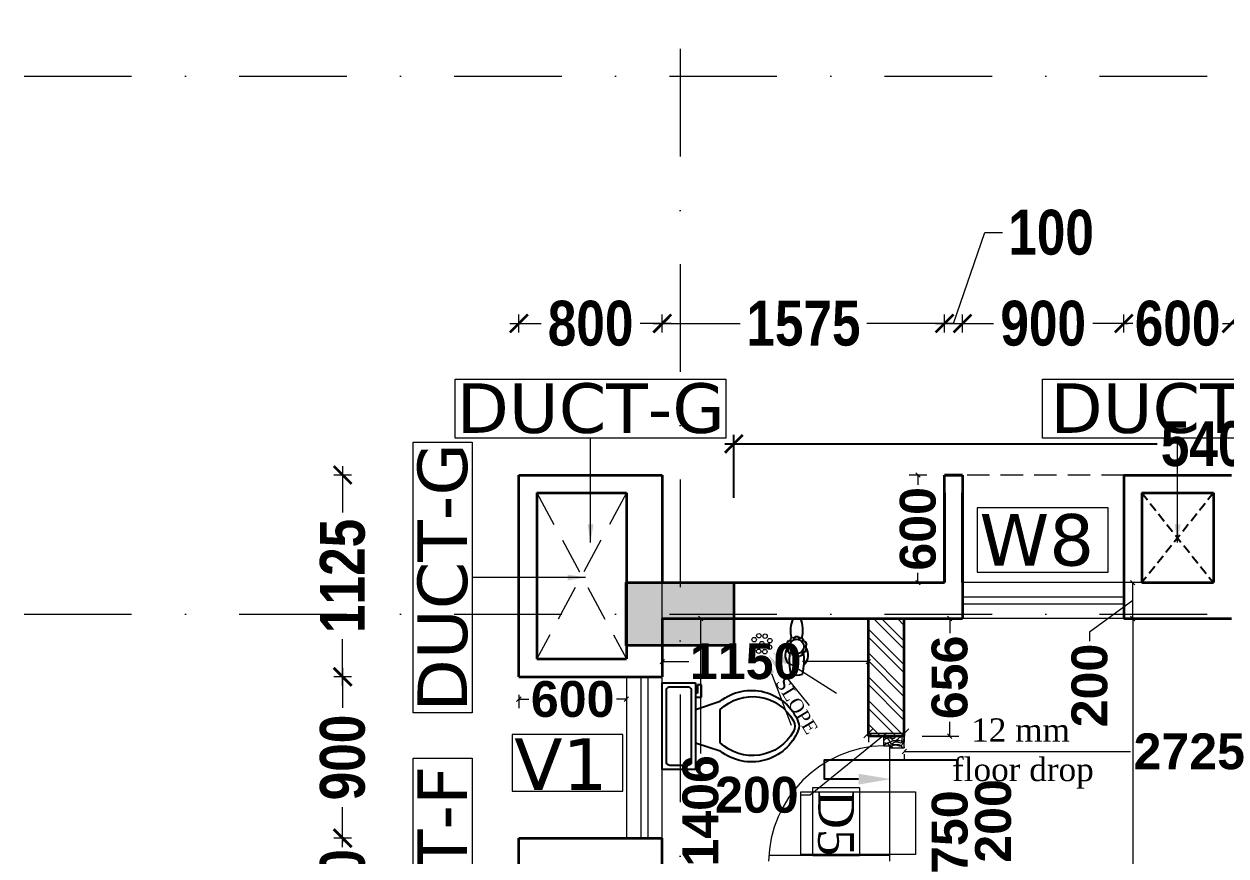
# Model space of a CAD drawing. Header units: millimetres. Extents: x -3092162 to 4513894, y -12317808 to 1849994.
# Drawn here: x -460174 to -453469, y -5824330 to -5819691 of the extents above; entities that cross this region are included whole.
import ezdxf

# ---------------------------------------------------------------- set-up
doc = ezdxf.new("R2010")
doc.units = ezdxf.units.MM
doc.header["$LTSCALE"] = 2
doc.header["$MEASUREMENT"] = 0
doc.header["$PDMODE"] = 34
doc.header["$PDSIZE"] = 500
for name, pattern in [('DASHDOT', [1, 0.5, -0.25, 0, -0.25]), ('DASHED2', [0.375, 0.25, -0.125]), ('HIDDEN', [0.375, 0.25, -0.125])]:
    doc.linetypes.add(name, pattern=pattern)
for name, color, linetype, lineweight in [('AREA AA', 162, 'Continuous', 20), ('ARROW', 7, 'Continuous', 25), ('coloumn', 10, 'Continuous', 35), ('D DIM', 250, 'Continuous', 9), ('D5', 10, 'Continuous', 5), ('DOOR', 27, 'Continuous', 5), ('FIXTURE', 252, 'Continuous', 0), ('glass', 5, 'Continuous', 15), ('GRID', 251, 'DASHDOT', 5), ('hatch toilet', 42, 'Continuous', 9), ('PROJ', 251, 'HIDDEN', 5), ('SILL', 74, 'Continuous', 9), ('tap', 97, 'Continuous', 25), ('taxe', 7, 'Continuous', 9), ('toi.dim.', 214, 'Continuous', 9), ('VENTI', 162, 'Continuous', 5), ('WAll', 250, 'Continuous', 35)]:
    doc.layers.add(name, color=color, linetype=linetype, lineweight=lineweight)
doc.layers.add('DOT', color=7, linetype='DASHED2', lineweight=0, true_color=0x89067c)
doc.layers.add('duct text', color=7, linetype='Continuous', lineweight=5, true_color=0x30182a)
doc.styles.add('door', font='arial.ttf', dxfattribs={"height": 70})
doc.styles.add('INNER DIM', font='ARIALNB.TTF', dxfattribs={"height": 250})
doc.styles.add('int dim', font='arialbd.ttf', dxfattribs={"height": 200})
doc.styles.get("Standard").update_dxf_attribs({"font": 'times.ttf', "height": 500})
doc.styles.add('style2', font='verdana.ttf')
doc.dimstyles.new('DOOR', dxfattribs={"dimtxt": 100, "dimasz": 100, "dimexe": 25, "dimexo": 50, "dimgap": 25, "dimtad": 0, "dimtih": 1, "dimtoh": 1, "dimdec": 0, "dimzin": 3, "dimdsep": 46, "dimtxsty": 'door', "dimblk": 'OBLIQUE', "dimcen": 200, "dimclrd": 256, "dimclre": 256, "dimclrt": 256, "dimadec": 0, "dimazin": 0, "dimtfac": 1, "dimtdec": 0, "dimtofl": 0, "dimtmove": 2, "dimatfit": 3, "dimfxl": 300, "dimfxlon": 1, "dimfrac": 1, "dimtolj": 1, "dimtzin": 0, "dimlwd": -1, "dimlwe": -1, "dimarcsym": 0})
doc.dimstyles.new('external final', dxfattribs={"dimscale": 0, "dimtxt": 250, "dimasz": 100, "dimexe": 50, "dimexo": 50, "dimgap": 50, "dimtad": 0, "dimdec": 0, "dimzin": 0, "dimdsep": 46, "dimtxsty": 'INNER DIM', "dimblk": 'ARCHTICK', "dimcen": 100, "dimdle": 50, "dimclrd": 256, "dimclre": 256, "dimclrt": 256, "dimadec": 0, "dimazin": 0, "dimtfac": 1, "dimtdec": 0, "dimtix": 1, "dimtmove": 1, "dimatfit": 3, "dimfxl": 50, "dimfxlon": 1, "dimtolj": 1, "dimtzin": 0, "dimlwd": -1, "dimlwe": -1, "dimarcsym": 1})

# ---------------------------------------------------------------- blocks, each defined once
blk = doc.blocks.new('_Oblique')
at = {"color": 0, "linetype": 'ByBlock', "lineweight": -2}
blk.add_line((-0.5, -0.5), (0.5, 0.5), dxfattribs=at)
blk = doc.blocks.new('_ArchTick')
at = {"color": 0, "linetype": 'ByBlock', "const_width": 0.15}
blk.add_lwpolyline([(-0.5, -0.5), (0.5, 0.5)], dxfattribs=at)
blk = doc.blocks.new('*D363')
at = {"ltscale": 100, "transparency": 16777216}
for p, q in [((-456214.3, -5822332.5), (-456214.3, -5821982.5)), ((-450813.6, -5822332.5), (-450813.6, -5821982.5)), ((-456264.3, -5822032.5), (-453852.8, -5822032.5)), ((-450763.6, -5822032.5), (-453175.1, -5822032.5))]:
    blk.add_line(p, q, dxfattribs=at)
at = {"layer": 'Defpoints', "color": 0, "lineweight": 50, "ltscale": 100, "transparency": 16777216}
for p in [(-450813.6, -5822032.5), (-456214.3, -5822806.2), (-450813.6, -5822806.2)]:
    blk.add_point(p, dxfattribs=at)
at = {"ltscale": 100, "transparency": 16777216, "xscale": 100, "yscale": 100, "zscale": 100, "rotation": 180}
blk.add_blockref('_ArchTick', (-456214.3, -5822032.5), dxfattribs=at)
at = {"ltscale": 100, "transparency": 16777216, "xscale": 100, "yscale": 100, "zscale": 100}
blk.add_blockref('_ArchTick', (-450813.6, -5822032.5), dxfattribs=at)
at = {"lineweight": 50, "ltscale": 100, "transparency": 16777216, "insert": (-453513.9, -5822032.5), "char_height": 250, "attachment_point": 5, "style": 'INNER DIM'}
blk.add_mtext('\\A1;5401', dxfattribs=at)

msp = doc.modelspace()

# ---------------------------------------------------------------- hatches: boundary and pattern name
at = {"layer": 'coloumn', "ltscale": 100}
msp.add_hatch(color=256, dxfattribs=at).paths.add_polyline_path([(-456214.3, -5822806.2), (-456214.3, -5823156.2), (-456814.3, -5823156.2), (-456814.3, -5822806.2)])

# ---------------------------------------------------------------- linework, layer by layer
for p, q in [((-456613.6, -5823848.5), (-456613.6, -5823363.9)), ((-456613.6, -5823363.9), (-456428.9, -5823363.9)), ((-456590.5, -5823802.4), (-456590.5, -5823410)), ((-456567.4, -5823387), (-456475.1, -5823387)), ((-456452, -5823410), (-456452, -5823802.4)), ((-456428.9, -5823363.9), (-456428.9, -5823848.5)), ((-456417.4, -5823375.4), (-456417.4, -5823421.6)), ((-456394.3, -5823375.4), (-456417.4, -5823375.4)), ((-456394.3, -5823444.7), (-456394.3, -5823375.4)), ((-456417.4, -5823421.6), (-456428.9, -5823421.6)), ((-456428.9, -5823444.7), (-456394.3, -5823444.7)), ((-456428.9, -5823513.9), (-456290.5, -5823467.7)), ((-456290.5, -5823698.5), (-456290.5, -5823513.9)), ((-456428.9, -5823698.5), (-456290.5, -5823744.7)), ((-456428.9, -5823848.5), (-456613.6, -5823848.5)), ((-456475.1, -5823825.4), (-456567.4, -5823825.4))]:
    msp.add_line(p, q)
at = {"extrusion": (0, 0, -1)}
for centre, major_axis, start_param, end_param in [((-456570.3, -5823407.2), (-14.4, 14.4), 5.35589, 7.21048), ((-456472.2, -5823407.2), (-14.4, 14.4), 0.643501, 2.498092), ((-456115.5, -5823687.4), (102.7, 261.4), -1.046958, 0.816904), ((-456110.1, -5823703.1), (56.4, 255.3), -0.978973, 0.847169), ((-455935.2, -5823606.2), (43.5, 43.5), 0.279217, 1.291575), ((-455911.8, -5823606.2), (-43.5, 43.5), 1.97677, 2.735616), ((-456115.5, -5823525), (280.8, 1.6), 0.384972, 2.248834), ((-456110.1, -5823509.3), (-184.9, 184.9), 2.862371, 4.688514), ((-456570.3, -5823805.2), (-14.4, 14.4), 3.785094, 5.639684), ((-456472.2, -5823805.2), (14.4, 14.4), 0.643501, 2.498092)]:
    msp.add_ellipse(centre, major_axis=major_axis, ratio=1, start_param=start_param, end_param=end_param, dxfattribs=at)
at = {"layer": 'AREA AA', "ltscale": 100}
for points in [[(-455917.7, -5823247.4), (-455641.5, -5823422.9)], [(-456004.4, -5823313), (-455895.1, -5823601.8)], [(-455958.3, -5823288.6), (-455795, -5823490.9)]]:
    msp.add_lwpolyline(points, dxfattribs=at)
for points in [[(-455926.7, -5823261.5), (-456002.1, -5823193.8), (-455908.8, -5823233.4)], [(-456020, -5823318.9), (-456039.8, -5823219.5), (-455988.8, -5823307.1)], [(-455971.3, -5823299), (-456021.1, -5823210.8), (-455945.3, -5823278.1)]]:
    msp.add_solid(points, dxfattribs=at)
at = {"layer": 'ARROW', "ltscale": 100}
msp.add_lwpolyline([(-455518.2, -5823901.9), (-455708.9, -5823901.9), (-455708.9, -5823793.3), (-454971.2, -5823793.3)], dxfattribs=at)
msp.add_solid([(-455518.2, -5823871.9), (-455338.2, -5823901.9), (-455518.2, -5823931.9)], dxfattribs=at)
at = {"layer": 'coloumn', "ltscale": 100}
msp.add_lwpolyline([(-456214.3, -5822806.2), (-456214.3, -5823156.2), (-456814.3, -5823156.2), (-456814.3, -5822806.2)], close=True, dxfattribs=at)
at = {"layer": 'D DIM', "ltscale": 100}
for p, q in [((-454988.5, -5821360.9), (-454815, -5820853.6)), ((-454815, -5820853.6), (-454715, -5820853.6)), ((-457413.5, -5821410.9), (-457413.5, -5821310.9)), ((-456613.5, -5821410.9), (-456613.5, -5821310.9)), ((-456613.5, -5821410.9), (-456613.5, -5821310.9)), ((-455038.5, -5821410.9), (-455038.5, -5821310.9)), ((-455038.5, -5821410.9), (-455038.5, -5821310.9)), ((-454938.5, -5821410.9), (-454938.5, -5821310.9)), ((-454938.5, -5821410.9), (-454938.5, -5821310.9)), ((-454038.5, -5821410.9), (-454038.5, -5821310.9)), ((-454038.5, -5821410.9), (-454038.5, -5821310.9)), ((-457463.5, -5821360.9), (-457289.6, -5821360.9)), ((-456563.5, -5821360.9), (-456737.5, -5821360.9)), ((-456663.5, -5821360.9), (-456178.9, -5821360.9)), ((-454988.5, -5821360.9), (-455473.2, -5821360.9)), ((-455088.5, -5821360.9), (-454888.5, -5821360.9)), ((-454988.5, -5821360.9), (-454765.9, -5821360.9)), ((-453988.5, -5821360.9), (-454211.1, -5821360.9)), ((-454038.5, -5821360.9), (-454014.4, -5821360.9)), ((-453488.5, -5821360.9), (-453265.9, -5821360.9)), ((-458396.7, -5822156.2), (-458396.7, -5822415.8)), ((-458346.7, -5822206.2), (-458446.7, -5822206.2)), ((-458396.7, -5823381.2), (-458396.7, -5823121.6)), ((-455463.5, -5823106.2), (-455463.5, -5823696.1)), ((-455263.5, -5823106.2), (-455263.5, -5823696.1)), ((-458346.7, -5823331.2), (-458446.7, -5823331.2)), ((-458346.7, -5823331.2), (-458446.7, -5823331.2)), ((-458396.7, -5823281.2), (-458396.7, -5823503.8)), ((-455363.5, -5823646.1), (-455788.3, -5823990.4)), ((-455463.5, -5823646.1), (-455263.5, -5823646.1)), ((-455788.3, -5823990.4), (-455838.3, -5823990.4)), ((-458396.7, -5824281.2), (-458396.7, -5824058.6)), ((-458346.7, -5824231.2), (-458446.7, -5824231.2)), ((-458346.7, -5824231.2), (-458446.7, -5824231.2)), ((-458396.7, -5824231.2), (-458396.7, -5824255.3))]:
    msp.add_line(p, q, dxfattribs=at)
at = {"layer": 'D DIM', "color": 1, "ltscale": 100}
for p, q in [((-455841.1, -5823972.9), (-455201, -5823972.9)), ((-455841.1, -5824322.2), (-455841.1, -5823972.9)), ((-455201, -5823972.9), (-455201, -5824322.2)), ((-455201, -5824322.2), (-455841.1, -5824322.2))]:
    msp.add_line(p, q, dxfattribs=at)
at = {"layer": 'D5'}
for p, q in [((-455774.1, -5824329.1), (-455774.1, -5823948.7)), ((-455774.1, -5823948.7), (-455513.5, -5823948.7)), ((-455513.5, -5823948.7), (-455513.5, -5824329.1)), ((-455513.5, -5824329.1), (-455774.1, -5824329.1))]:
    msp.add_line(p, q, dxfattribs=at)
at = {"layer": 'DOOR', "ltscale": 100}
for p, q in [((-456219.5, -5823152.8), (-456213.6, -5823156.2)), ((-455378.5, -5823662.4), (-455263.5, -5823662.4)), ((-455378.5, -5823715.4), (-455378.5, -5823662.4)), ((-455263.5, -5823727.4), (-455263.5, -5823662.4)), ((-455378.5, -5823715.4), (-455343.5, -5823715.4)), ((-455343.6, -5824359.4), (-455343.5, -5823715.4)), ((-455343.5, -5823727.4), (-455263.5, -5823727.4)), ((-455343.6, -5824328.4), (-456019, -5824328.4))]:
    msp.add_line(p, q, dxfattribs=at)
msp.add_arc((-455363.6, -5824372.1), 656.9, 91.30721, 178.89292, dxfattribs=at)
for points in [[(-455378.5, -5823712.4), (-455333.5, -5823690.9), (-455297, -5823676.9), (-455287.5, -5823662.4)], [(-455378.5, -5823688.9), (-455355, -5823670.4), (-455319.5, -5823672.9), (-455308, -5823662.4)], [(-455378.5, -5823669.4), (-455354, -5823677.4), (-455338.5, -5823703.9), (-455288, -5823710.4), (-455273.5, -5823727.4)], [(-455345.5, -5823715.4), (-455295, -5823694.9), (-455284.5, -5823699.4), (-455275.5, -5823662.4)], [(-455344.5, -5823662.4), (-455326, -5823684.9), (-455278.5, -5823687.5), (-455263.5, -5823727.4)], [(-455343.5, -5823724.4), (-455312.5, -5823711.4), (-455287, -5823716.4), (-455263.5, -5823666.5)], [(-455378.5, -5823699.4), (-455359.5, -5823702.4), (-455339.5, -5823718.4), (-455324.5, -5823727.4)]]:
    msp.add_spline(points, degree=3, dxfattribs=at)
at = {"layer": 'DOT', "ltscale": 400}
for p, q in [((-456813.6, -5822306.2), (-457313.6, -5823231.2)), ((-457313.6, -5822306.2), (-456813.6, -5823231.2))]:
    msp.add_line(p, q, dxfattribs=at)
at = {"layer": 'DOT', "lineweight": 25, "ltscale": 100}
for p, q in [((-453538.6, -5822306.2), (-453938.6, -5822806.2)), ((-453938.6, -5822306.2), (-453538.6, -5822806.2))]:
    msp.add_line(p, q, dxfattribs=at)
at = {"layer": 'duct text', "ltscale": 0.1}
for points in [[(-457768.1, -5821670.6), (-456259.7, -5821670.6), (-456259.7, -5821999.7), (-457768.1, -5821999.7)], [(-454493.1, -5821670.6), (-452984.7, -5821670.6), (-452984.7, -5821999.7), (-454493.1, -5821999.7)], [(-458002.9, -5823531.5), (-458002.9, -5822023.1), (-457673.7, -5822023.1), (-457673.7, -5823531.5)], [(-458002.9, -5825294), (-458002.9, -5823785.6), (-457673.7, -5823785.6), (-457673.7, -5825294)]]:
    msp.add_lwpolyline(points, close=True, dxfattribs=at)
at = {"layer": 'FIXTURE', "ltscale": 15000}
for centre in [(-456100.8, -5823124.4), (-456074.7, -5823102.2), (-456058.4, -5823146), (-456040.1, -5823104.8), (-456013.6, -5823129.5), (-456100.1, -5823161.8), (-456075.8, -5823188.7), (-456041.6, -5823190.8), (-456015.4, -5823166.3)]:
    msp.add_circle(centre, 12.5, dxfattribs=at)
at = {"layer": 'glass', "ltscale": 100}
for p, q in [((-454038.6, -5822886.2), (-454938.6, -5822886.2)), ((-454038.6, -5822926.2), (-454938.6, -5822926.2)), ((-456733.6, -5823330.9), (-456733.6, -5824230.9)), ((-456693.6, -5823330.9), (-456693.6, -5824230.9))]:
    msp.add_line(p, q, dxfattribs=at)
at = {"layer": 'GRID', "color": 5, "ltscale": 600}
msp.add_line((-456514.3, -5807829.3), (-456514.3, -5892623.2), dxfattribs=at)
at = {"layer": 'GRID', "color": 6, "ltscale": 600}
for p, q in [((-460174.2, -5819981.2), (-367334.7, -5819981.2)), ((-460174.2, -5822981.2), (-367334.7, -5822981.2))]:
    msp.add_line(p, q, dxfattribs=at)
at = {"layer": 'hatch toilet', "ltscale": 100}
for p, q in [((-455263.6, -5823176.9), (-455434.3, -5823006.2)), ((-455263.6, -5823132.7), (-455390.1, -5823006.2)), ((-455263.6, -5823044.4), (-455301.7, -5823006.2)), ((-455263.6, -5823265.3), (-455463.6, -5823065.3)), ((-455263.6, -5823309.5), (-455463.6, -5823109.5)), ((-455263.6, -5823397.9), (-455463.6, -5823197.9)), ((-455263.6, -5823442.1), (-455463.6, -5823242.1)), ((-455263.6, -5823530.5), (-455463.6, -5823330.5)), ((-455263.6, -5823574.7), (-455463.6, -5823374.7)), ((-455264.2, -5823662.4), (-455463.6, -5823463.1)), ((-455308.4, -5823662.4), (-455463.6, -5823507.3)), ((-455396.8, -5823662.4), (-455463.6, -5823595.7)), ((-455441, -5823662.4), (-455463.6, -5823639.9))]:
    msp.add_line(p, q, dxfattribs=at)
at = {"layer": 'PROJ', "ltscale": 250}
msp.add_line((-454038.6, -5822206.2), (-454938.6, -5822206.2), dxfattribs=at)
at = {"layer": 'SILL', "ltscale": 100}
for p, q in [((-456613.6, -5830231.2), (-456613.6, -5822206.2)), ((-454038.6, -5822806.2), (-454938.6, -5822806.2)), ((-454038.6, -5823006.2), (-455113.6, -5823006.2)), ((-456813.6, -5823331.2), (-456813.6, -5824231.2))]:
    msp.add_line(p, q, dxfattribs=at)
at = {"layer": 'tap', "ltscale": 100}
for p, q in [((-455884.2, -5823006.2), (-455842.9, -5823006.2)), ((-455915.9, -5823142.4), (-455909.1, -5823129.6)), ((-455897.1, -5823117.4), (-455885.5, -5823110.7)), ((-455871.5, -5823106.8), (-455856.1, -5823106.7)), ((-455840.2, -5823111.3), (-455828.4, -5823118.6)), ((-455814.2, -5823135.7), (-455808.3, -5823153.2)), ((-455918.8, -5823171.3), (-455919.4, -5823158.4)), ((-455904.2, -5823200.7), (-455913.9, -5823186.6)), ((-455850.3, -5823216.6), (-455831, -5823208.6)), ((-455816.8, -5823193.1), (-455808.9, -5823174.3)), ((-455886, -5823213.5), (-455872.2, -5823217.5))]:
    msp.add_line(p, q, dxfattribs=at)
msp.add_circle((-455863.5, -5823162.2), 40, dxfattribs=at)
for centre, radius, start, end in [((-455738.1, -5823072.5), 160.4, 155.56247, 195.33265), ((-455989, -5823072.5), 160.4, 344.66735, 24.43753), ((-455921.9, -5823149.5), 9.23, 285.6991, 49.69964), ((-455905.4, -5823121.2), 9.16, 246.59268, 24.66379), ((-455878.7, -5823107.9), 7.31, 201.86148, 9.30966), ((-455847, -5823105.2), 9.21, 189.2597, 318.44841), ((-455816.5, -5823123.2), 12.8, 159.03031, 280.3369), ((-455858.8, -5823209.9), 69.3, 146.55278, 228.71433), ((-455919.2, -5823179.9), 8.59, 307.97287, 87.25439), ((-455601.7, -5823243.4), 303.4, 171.7623, 193.98343), ((-455898.8, -5823212.3), 12.8, 354.66017, 115.13943), ((-455823.1, -5823201.5), 10.5, 53.21483, 222.06054), ((-456125.4, -5823243.4), 303.4, 346.01657, 9.83793), ((-455868.3, -5823209.9), 69.3, 311.33171, 36.26993), ((-455799.2, -5823164), 14.1, 129.96175, 226.82676), ((-455863.5, -5823162.2), 56, 9.24362, 9.24386), ((-455860.9, -5823224.9), 13.5, 37.88989, 146.91974), ((-455863.5, -5823226.4), 96, 250.19525, 289.80475)]:
    msp.add_arc(centre, radius, start, end, dxfattribs=at)
at = {"layer": 'toi.dim.', "color": 214, "ltscale": 100}
for p, q in [((-455138.6, -5822206.2), (-455237.1, -5822206.2)), ((-455187.1, -5822206.2), (-455187.1, -5822260.9)), ((-455138.6, -5822806.2), (-455237.1, -5822806.2)), ((-455187.1, -5822806.2), (-455187.1, -5822751.5)), ((-453838.6, -5822806.2), (-454039.2, -5822806.2)), ((-453989.2, -5823006.2), (-453989.2, -5822806.2)), ((-453989.2, -5822906.2), (-454229.4, -5823082.1)), ((-456281.9, -5823006.2), (-456449.6, -5823006.2)), ((-456399.6, -5823006.2), (-456399.6, -5823759.1)), ((-455163.5, -5823006.2), (-454959.9, -5823006.2)), ((-455009.9, -5823006.2), (-455009.9, -5823087.2)), ((-453838.6, -5823006.2), (-454039.2, -5823006.2)), ((-453838.6, -5823006.2), (-454039.2, -5823006.2)), ((-453989.2, -5823006.2), (-453989.2, -5824904.9)), ((-454229.4, -5823082.1), (-454229.4, -5823132.1)), ((-456613.6, -5823183.1), (-456613.6, -5823196.6)), ((-455463.6, -5823183.1), (-455463.6, -5823196.6)), ((-456613.6, -5823246.6), (-456466.1, -5823246.6)), ((-455463.6, -5823246.6), (-455830.5, -5823246.6)), ((-457413.6, -5823431.2), (-457413.6, -5823506.3)), ((-457413.6, -5823456.3), (-457358.8, -5823456.3)), ((-456813.6, -5823456.3), (-456868.3, -5823456.3)), ((-456813.6, -5823431.2), (-456813.6, -5823506.3)), ((-455009.9, -5823662.4), (-455009.9, -5823581.5)), ((-455163.6, -5823662.4), (-454959.9, -5823662.4)), ((-455163.5, -5823662.4), (-454959.9, -5823662.4)), ((-455009.9, -5823662.4), (-455009.9, -5823637.4)), ((-455263.5, -5823748), (-454001.8, -5823748)), ((-455263.5, -5823762.4), (-455263.5, -5823798))]:
    msp.add_line(p, q, dxfattribs=at)
at = {"layer": 'VENTI', "ltscale": 100}
for p, q in [((-454126.4, -5822389.7), (-454856, -5822389.7)), ((-454856, -5822389.7), (-454856, -5822746.9)), ((-454126.4, -5822746.9), (-454126.4, -5822389.7)), ((-454856, -5822746.9), (-454126.4, -5822746.9)), ((-456834.2, -5823653.3), (-457450.4, -5823653.3)), ((-457450.4, -5823653.3), (-457450.4, -5823969.2)), ((-456834.2, -5823969.2), (-456834.2, -5823653.3)), ((-457450.4, -5823969.2), (-456834.2, -5823969.2))]:
    msp.add_line(p, q, dxfattribs=at)
at = {"layer": 'WAll', "ltscale": 100}
for p, q in [((-457413.6, -5823331.2), (-457413.6, -5822206.2)), ((-457413.6, -5822206.2), (-456714, -5822206.2)), ((-457413.6, -5822206.2), (-456613.6, -5822206.2)), ((-456613.6, -5822206.2), (-456613.6, -5822806.2)), ((-454938.6, -5822206.2), (-455038.6, -5822206.2)), ((-455038.6, -5822206.2), (-454938.6, -5822206.2)), ((-455038.6, -5822806.2), (-455038.6, -5822206.2)), ((-454938.6, -5822206.2), (-454938.6, -5822206.2)), ((-454938.6, -5822206.2), (-454938.6, -5823006.2)), ((-454038.6, -5822206.2), (-453438.6, -5822206.2)), ((-454038.6, -5822206.2), (-453438.6, -5822206.2)), ((-454038.6, -5822206.2), (-454038.6, -5823006.2)), ((-457313.6, -5822306.2), (-456813.6, -5822306.2)), ((-457313.6, -5822306.2), (-457313.6, -5823231.2)), ((-457313.6, -5822306.2), (-456813.6, -5822306.2)), ((-456813.6, -5822306.2), (-456813.6, -5823231.2)), ((-455038.6, -5822306.2), (-455038.6, -5822806.2)), ((-454938.6, -5822806.2), (-454938.6, -5822306.2)), ((-453938.6, -5822306.2), (-453538.6, -5822306.2)), ((-453938.6, -5822306.2), (-453538.6, -5822306.2)), ((-453938.6, -5822306.2), (-453938.6, -5822806.2)), ((-453538.6, -5822306.2), (-453538.6, -5822806.2)), ((-456613.6, -5822806.2), (-455038.6, -5822806.2)), ((-453938.6, -5822806.2), (-453538.6, -5822806.2)), ((-456613.6, -5823006.2), (-454938.6, -5823006.2)), ((-456613.6, -5823006.2), (-456613.6, -5823331.2)), ((-455463.6, -5823662.4), (-455463.6, -5823006.2)), ((-455263.6, -5823662.4), (-455263.6, -5823006.2)), ((-454038.6, -5823006.2), (-453438.6, -5823006.2)), ((-457313.6, -5823231.2), (-456813.6, -5823231.2)), ((-457413.6, -5823331.2), (-456613.6, -5823331.2)), ((-455263.6, -5823662.4), (-455463.6, -5823662.4)), ((-457413.6, -5824831.2), (-457413.6, -5824231.2)), ((-457413.6, -5824231.2), (-456613.6, -5824231.2)), ((-456613.6, -5824831.2), (-456613.6, -5824231.2))]:
    msp.add_line(p, q, dxfattribs=at)

# ---------------------------------------------------------------- block references
at = {"layer": 'D DIM', "ltscale": 100}
for name, p, xscale, yscale, zscale, rotation in [('_ArchTick', (-457413.5, -5821360.9), 100, 100, 100, 180), ('_ArchTick', (-456613.5, -5821360.9), 100, 100, 100, 180), ('_ArchTick', (-455038.5, -5821360.9), 100, 100, 100, 180), ('_ArchTick', (-454938.5, -5821360.9), 100, 100, 100, 180), ('_ArchTick', (-453438.5, -5821360.9), 100, 100, 100, 180), ('_ArchTick', (-458396.7, -5822206.2), 100, 100, 100, 90), ('_ArchTick', (-458396.7, -5823331.2), 100, 100, 100, 270), ('_ArchTick', (-458396.7, -5823331.2), 100, 100, 100, 90), ('_Oblique', (-455463.5, -5823646.1), 50, 50, 50, 180), ('_ArchTick', (-458396.7, -5824231.2), 100, 100, 100, 270)]:
    msp.add_blockref(name, p, dxfattribs=dict(at, xscale=xscale, yscale=yscale, zscale=zscale, rotation=rotation))
for name, p, xscale, yscale, zscale in [('_ArchTick', (-456613.5, -5821360.9), 100, 100, 100), ('_ArchTick', (-455038.5, -5821360.9), 100, 100, 100), ('_ArchTick', (-454938.5, -5821360.9), 100, 100, 100), ('_ArchTick', (-454038.5, -5821360.9), 100, 100, 100), ('_Oblique', (-455263.5, -5823646.1), 50, 50, 50)]:
    msp.add_blockref(name, p, dxfattribs=dict(at, xscale=xscale, yscale=yscale, zscale=zscale))
at = {"layer": 'toi.dim.', "color": 214, "ltscale": 100, "xscale": 25, "yscale": 25, "zscale": 25}
for p, rotation in [((-455187.1, -5822206.2), 90), ((-455187.1, -5822806.2), 270), ((-453989.2, -5822806.2), 90), ((-456399.6, -5823006.2), 90), ((-455009.9, -5823006.2), 90), ((-453989.2, -5823006.2), 270), ((-453989.2, -5823006.2), 90), ((-456613.6, -5823246.6), 180), ((-457413.6, -5823456.3), 180), ((-455009.9, -5823662.4), 270), ((-455009.9, -5823662.4), 270), ((-455263.5, -5823748), 180)]:
    msp.add_blockref('_Oblique', p, dxfattribs=dict(at, rotation=rotation))
for p in [(-455463.6, -5823246.6), (-456813.6, -5823456.3)]:
    msp.add_blockref('_Oblique', p, dxfattribs=at)

# ---------------------------------------------------------------- texts
at = {"layer": 'D DIM', "ltscale": 100, "attachment_point": 5}
for s, insert, char_height, style in [('\\A1;100', (-454444.4, -5820853.6), 250, 'INNER DIM'), ('\\A1;800', (-457013.5, -5821360.9), 250, 'INNER DIM'), ('\\A1;1575', (-455826, -5821360.9), 250, 'INNER DIM'), ('\\A1;900', (-454488.5, -5821360.9), 250, 'INNER DIM'), ('\\A1;600', (-453738.5, -5821360.9), 250, 'INNER DIM'), ('\\A1;200', (-456086, -5823990.4), 200, 'int dim')]:
    msp.add_mtext(s, dxfattribs=dict(at, insert=insert, char_height=char_height, style=style))
at = {"layer": 'D DIM', "ltscale": 100, "char_height": 250, "attachment_point": 5, "rotation": 90, "style": 'INNER DIM'}
for s, insert in [('\\A1;1125', (-458396.7, -5822768.7)), ('\\A1;900', (-458396.7, -5823781.2)), ('\\A1;600', (-458396.7, -5824531.2))]:
    msp.add_mtext(s, dxfattribs=dict(at, insert=insert))
at = {"layer": 'D5', "lineweight": 50}
msp.add_text('D5', height=200, rotation=270, dxfattribs=at).set_placement((-455743.5, -5823961.3))
at = {"layer": 'duct text', "ltscale": 0.1, "char_height": 276.639, "width": 1547.237, "attachment_point": 5, "style": 'style2'}
for s, insert in [('\\pt3043;DUCT-G', (-457012.5, -5821835.3)), ('\\pt3043;DUCT-F', (-453737.5, -5821835.3))]:
    msp.add_mtext(s, dxfattribs=dict(at, insert=insert))
at = {"layer": 'duct text', "ltscale": 0.1, "char_height": 276.639, "width": 1547.237, "attachment_point": 5, "rotation": 90, "style": 'style2'}
for s, insert in [('\\pt3043;DUCT-G', (-457838.2, -5822775.9)), ('\\pt3043;DUCT-F', (-457838.2, -5824538.4))]:
    msp.add_mtext(s, dxfattribs=dict(at, insert=insert))
at = {"layer": 'taxe', "color": 0, "lineweight": 50}
msp.add_text('SLOPE', height=75, rotation=301.21512, dxfattribs=at).set_placement((-455984.3, -5823363.5))
for s, p in [('12 mm', (-454890.3, -5823693)), ('floor drop', (-454997.1, -5823913))]:
    msp.add_text(s, height=130, dxfattribs=at).set_placement(p)
at = {"layer": 'toi.dim.', "ltscale": 100, "char_height": 200, "attachment_point": 5, "rotation": 90, "style": 'int dim'}
for s, insert in [('\\A1;600', (-455187.1, -5822506.2)), ('\\A1;656', (-455009.9, -5823334.3)), ('\\A1;200', (-454229.4, -5823379.8)), ('\\A1;1406', (-456399.6, -5824078.8)), ('\\A1;200', (-454766.9, -5824135)), ('\\A1;750', (-455009.1, -5824197.5))]:
    msp.add_mtext(s, dxfattribs=dict(at, insert=insert))
at = {"layer": 'toi.dim.', "ltscale": 100, "char_height": 200, "attachment_point": 5, "style": 'int dim'}
for s, insert in [('\\A1;1150', (-456148.3, -5823245.6)), ('\\A1;600', (-457113.6, -5823456.3)), ('\\A1;2725', (-453673.7, -5823748))]:
    msp.add_mtext(s, dxfattribs=dict(at, insert=insert))
at = {"layer": 'VENTI', "lineweight": 50, "style": 'style2'}
for s, p in [('W8', (-454844.1, -5822710.8)), ('V1', (-457439.6, -5823961.5))]:
    msp.add_text(s, height=287, dxfattribs=at).set_placement(p)

# ---------------------------------------------------------------- dimensions: what is measured, and where the dimension line sits
at = {"color": 3, "lineweight": 50, "ltscale": 100}
dim = msp.add_linear_dim(base=(-450813.6, -5822032.5), p1=(-456214.3, -5822806.2), p2=(-450813.6, -5822806.2), dimstyle='external final', override={"dimscale": 1, "dimfxl": 300}, dxfattribs=at)
dim.commit()
dim.dimension.update_dxf_attribs({"geometry": '*D363', "text_midpoint": (-453513.9, -5822032.5)})

# ---------------------------------------------------------------- leaders
at = {"layer": 'duct text', "ltscale": 0.1}
for points in [[(-457013.9, -5822581.8), (-457013.9, -5822078.5), (-457013.9, -5821999.7)], [(-453738.9, -5822581.8), (-453738.9, -5822078.5), (-453738.9, -5821999.7)], [(-457041.6, -5822777.3), (-457545, -5822777.3), (-457673.7, -5822777.3)]]:
    msp.add_leader(points, dimstyle='DOOR', dxfattribs=at)

doc.saveas('drawing.dxf')
